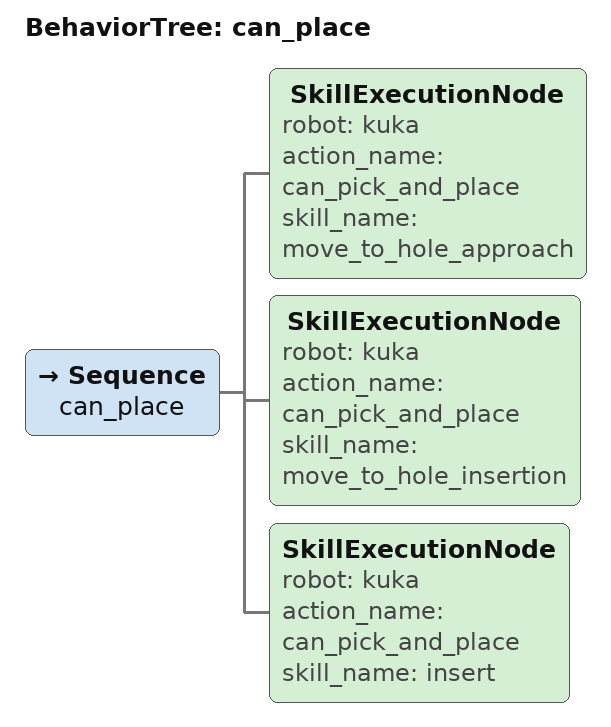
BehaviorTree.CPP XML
<?xml version="1.0"?>
<root BTCPP_format="4">
  <BehaviorTree ID="can_place">
    <Sequence name="can_place">
      <SkillExecutionNode robot="kuka" action_name="can_pick_and_place" skill_name= "move_to_hole_approach"/>
      <SkillExecutionNode robot="kuka" action_name="can_pick_and_place" skill_name= "move_to_hole_insertion"/>
      <SkillExecutionNode robot="kuka" action_name="can_pick_and_place" skill_name= "insert"/>
    </Sequence>
  </BehaviorTree>
</root>
